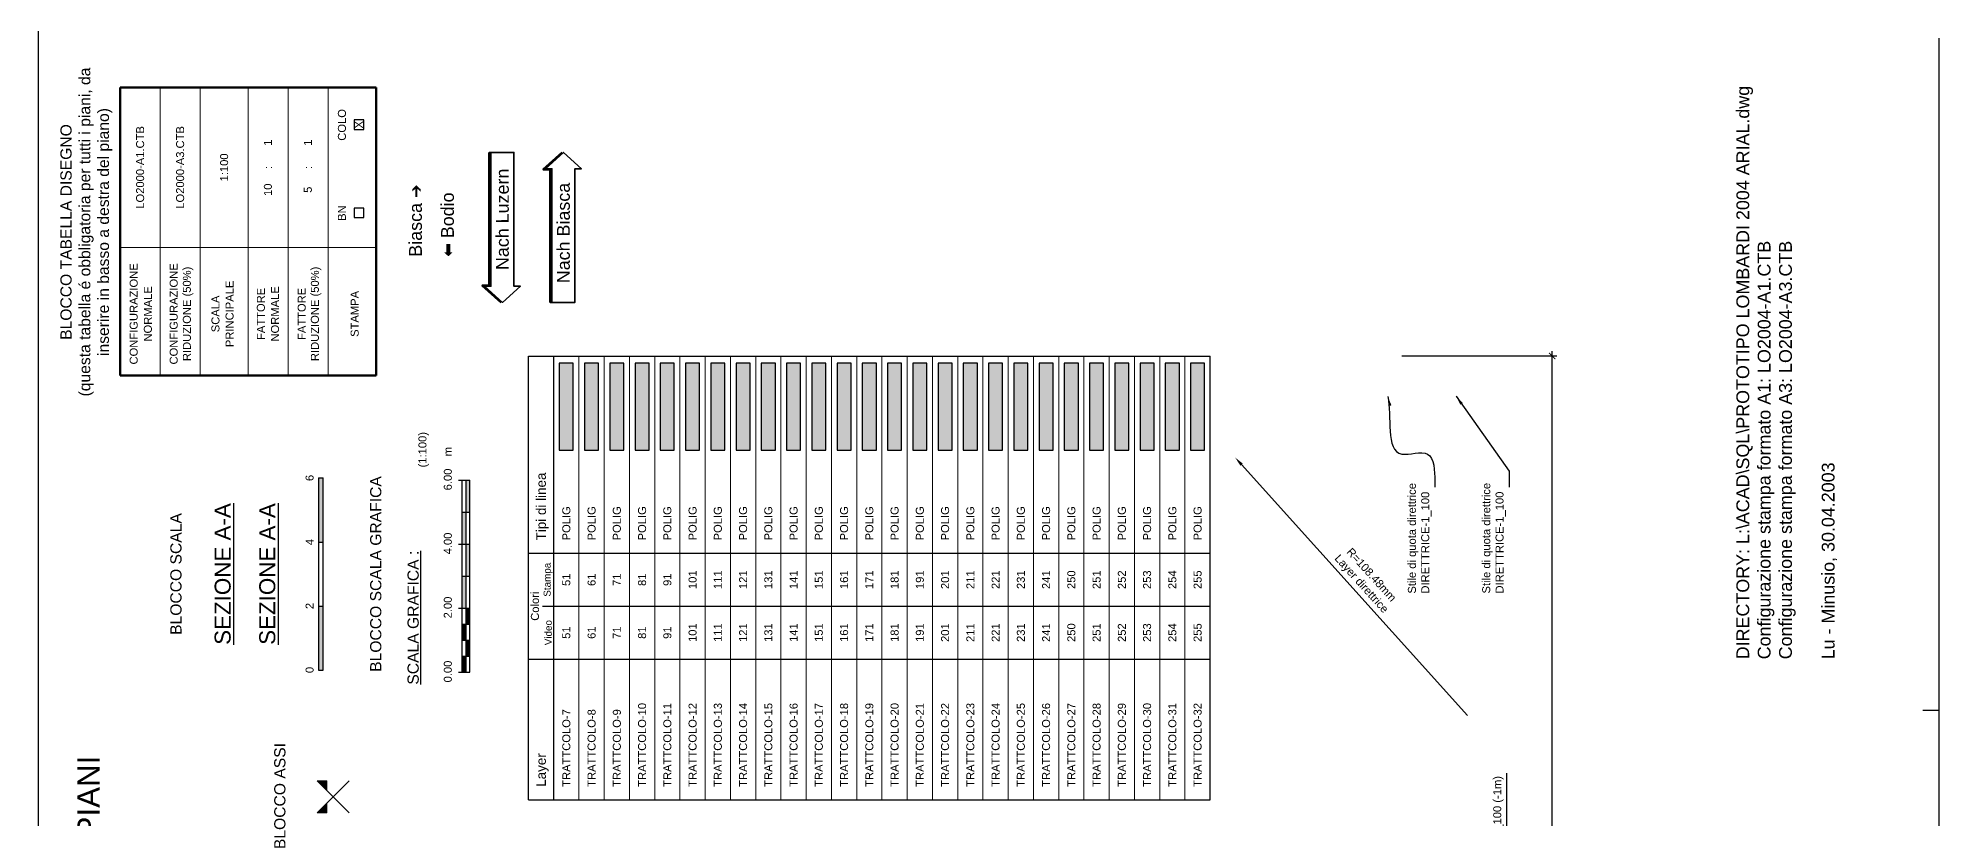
# Model space of a CAD drawing. Extents: x 61466 to 63015, y 108404 to 110397.
# Drawn here: x 61466 to 62060, y 108866 to 109110 of the extents above; entities that cross this region are included whole.
import ezdxf
from ezdxf.enums import TextEntityAlignment as Align

# ---------------------------------------------------------------- set-up
doc = ezdxf.new("R2010")
doc.units = 0
doc.header["$LTSCALE"] = 1.000015
doc.header["$MEASUREMENT"] = 0
for name, color, linetype in [('DIME', 6, 'Continuous'), ('SIMBOLI', 1, 'Continuous'), ('TEXT035', 1, 'Continuous'), ('TEXT050', 3, 'Continuous'), ('TEXT070', 4, 'Continuous'), ('TRATTCOLO-10', 81, 'Continuous'), ('TRATTCOLO-11', 91, 'Continuous'), ('TRATTCOLO-12', 101, 'Continuous'), ('TRATTCOLO-13', 111, 'Continuous'), ('TRATTCOLO-14', 121, 'Continuous'), ('TRATTCOLO-15', 131, 'Continuous'), ('TRATTCOLO-16', 141, 'Continuous'), ('TRATTCOLO-17', 151, 'Continuous'), ('TRATTCOLO-18', 161, 'Continuous'), ('TRATTCOLO-19', 171, 'Continuous'), ('TRATTCOLO-20', 181, 'Continuous'), ('TRATTCOLO-21', 191, 'Continuous'), ('TRATTCOLO-22', 201, 'Continuous'), ('TRATTCOLO-23', 211, 'Continuous'), ('TRATTCOLO-24', 221, 'Continuous'), ('TRATTCOLO-25', 231, 'Continuous'), ('TRATTCOLO-26', 241, 'Continuous'), ('TRATTCOLO-27', 250, 'Continuous'), ('TRATTCOLO-28', 251, 'Continuous'), ('TRATTCOLO-29', 252, 'Continuous'), ('TRATTCOLO-30', 253, 'Continuous'), ('TRATTCOLO-31', 254, 'Continuous'), ('TRATTCOLO-32', 255, 'Continuous'), ('TRATTCOLO-7', 51, 'Continuous'), ('TRATTCOLO-8', 61, 'Continuous'), ('TRATTCOLO-9', 71, 'Continuous')]:
    doc.layers.add(name, color=color, linetype=linetype)
for name, color, linetype, lineweight in [('DIRETTRICE', 6, 'Continuous', 18), ('LINE018', 6, 'Continuous', 18), ('LINE025', 7, 'Continuous', 25), ('LINE035', 1, 'Continuous', 35), ('LINE050', 3, 'Continuous', 53), ('TEXT025', 7, 'Continuous', 25)]:
    doc.layers.add(name, color=color, linetype=linetype, lineweight=lineweight)
doc.styles.add('ARIAL', font='arial.ttf')
doc.dimstyles.new('DIME1-1_100', dxfattribs={"dimscale": 10, "dimtxt": 0.25, "dimasz": 0.2, "dimexe": 0.15, "dimexo": 0.5, "dimgap": 0.1, "dimtad": 1, "dimdec": 0, "dimlfac": 100, "dimzin": 4, "dimdsep": 46, "dimtxsty": 'ARIAL', "dimblk1": 'ARCHTICK', "dimblk2": 'ARCHTICK', "dimsah": 1, "dimcen": 0.09, "dimdle": 0.15, "dimclrd": 6, "dimclre": 6, "dimclrt": 1, "dimaunit": 2, "dimadec": 0, "dimazin": 0, "dimtfac": 1, "dimtdec": 0, "dimtmove": 0, "dimatfit": 1, "dimldrblk": 'ARCHTICK', "dimfxl": 1, "dimtolj": 1, "dimtzin": 0, "dimarcsym": 0})
doc.dimstyles.new('DIME2-1_100', dxfattribs={"dimscale": 10, "dimtxt": 0.25, "dimasz": 0.2, "dimexe": 0.15, "dimexo": 0.5, "dimgap": 0.1, "dimtad": 1, "dimzin": 0, "dimdsep": 46, "dimtxsty": 'ARIAL', "dimblk1": 'ARCHTICK', "dimblk2": 'ARCHTICK', "dimsah": 1, "dimcen": 0.09, "dimdle": 0.15, "dimclrd": 6, "dimclre": 6, "dimclrt": 1, "dimaunit": 2, "dimadec": 0, "dimazin": 0, "dimtfac": 1, "dimtmove": 0, "dimatfit": 1, "dimldrblk": 'ARCHTICK', "dimfxl": 1, "dimtolj": 1, "dimtzin": 0, "dimarcsym": 0})
doc.dimstyles.new('DIRETTRICE-1_100', dxfattribs={"dimscale": 10, "dimtxt": 0.25, "dimasz": 0.3, "dimexe": 0, "dimexo": 0.5, "dimgap": 0.1, "dimtad": 1, "dimzin": 0, "dimdsep": 46, "dimtxsty": 'ARIAL', "dimcen": 0.09, "dimclrd": 6, "dimclre": 6, "dimclrt": 1, "dimaunit": 2, "dimadec": 0, "dimazin": 0, "dimtfac": 1, "dimtmove": 0, "dimatfit": 1, "dimfxl": 1, "dimtolj": 1, "dimtzin": 0, "dimarcsym": 0})

# ---------------------------------------------------------------- blocks, each defined once
blk = doc.blocks.new('_ARCHTICK')
at = {"color": 0, "linetype": 'ByBlock', "const_width": 0.15}
blk.add_lwpolyline([(-0.5, -0.5), (0.5, 0.5)], dxfattribs=at)
blk = doc.blocks.new('*D34')
at = {"layer": 'DIME', "color": 6, "lineweight": -2, "transparency": 16777216}
for p, q in [((61924.84, 108815.33), (61924.84, 108879.88)), ((61892, 108815.33), (61926.34, 108815.33)), ((61924.84, 108805.7), (61924.84, 108815.33)), ((61892, 108805.7), (61926.34, 108805.7)), ((61924.84, 108805.7), (61924.84, 108803.7))]:
    blk.add_line(p, q, dxfattribs=at)
at = {"layer": 'DIME', "color": 6, "lineweight": -2, "transparency": 16777216, "xscale": 2, "yscale": 2, "zscale": 2}
for p, rotation in [((61924.84, 108815.33), 270), ((61924.84, 108805.7), 90)]:
    blk.add_blockref('_ARCHTICK', p, dxfattribs=dict(at, rotation=rotation))
at = {"layer": 'DIME', "color": 1, "transparency": 16777216, "insert": (61922.2, 108849.61), "char_height": 2.5, "attachment_point": 5, "rotation": 90, "style": 'ARIAL'}
blk.add_mtext('\\A1;963 {\\fArial|b0|i0|c0|p32;Stile di quota DIME1-1_100 (-1m)}', dxfattribs=at)
blk = doc.blocks.new('*D36')
at = {"layer": 'DIRETTRICE', "color": 6, "lineweight": -2, "transparency": 16777216}
blk.add_line((61912.56, 108897.95), (61841.94, 108976.29), dxfattribs=at)
at = {"layer": 'DIRETTRICE', "color": 6, "lineweight": 0, "transparency": 16777216}
blk.add_solid([(61842.31, 108976.63), (61841.57, 108975.96), (61839.93, 108978.52)], dxfattribs=at)
at = {"layer": 'DIRETTRICE', "color": 1, "transparency": 16777216, "insert": (61880.74, 108940.27), "char_height": 2.5, "attachment_point": 5, "rotation": 312.0343, "style": 'ARIAL'}
blk.add_mtext('\\A1;R=108.48mm \\PLayer direttrice', dxfattribs=at)
blk = doc.blocks.new('*D37')
at = {"layer": 'DIME', "color": 6, "lineweight": -2, "transparency": 16777216}
for p, q in [((61938.99, 108592.32), (61938.99, 109011.74)), ((61892, 109010.24), (61940.49, 109010.24)), ((61892, 108593.82), (61940.49, 108593.82))]:
    blk.add_line(p, q, dxfattribs=at)
at = {"layer": 'DIME', "color": 6, "lineweight": -2, "transparency": 16777216, "xscale": 2, "yscale": 2, "zscale": 2}
for p, rotation in [((61938.99, 109010.24), 90), ((61938.99, 108593.82), 270)]:
    blk.add_blockref('_ARCHTICK', p, dxfattribs=dict(at, rotation=rotation))
at = {"layer": 'DIME', "color": 1, "transparency": 16777216, "insert": (61936.37, 108802.03), "char_height": 2.5, "attachment_point": 5, "rotation": 90, "style": 'ARIAL'}
blk.add_mtext('\\A1;{\\fArial|b0|i0|c0|p32;Layer per prototipo a colori}', dxfattribs=at)
blk = doc.blocks.new('ASSI')
at = {"layer": 'LINE018'}
for p, q in [((0.5, -0.5), (-0.5, 0.5)), ((-0.5, -0.5), (0.5, 0.5)), ((-0.5, 0.5), (-0.5, 0.2)), ((-0.5, 0.5), (-0.5, 0.2)), ((-0.5, 0.2), (-0.2, 0.2)), ((0.2, 0.2), (0.5, 0.2)), ((0.5, 0.5), (0.5, 0.2))]:
    blk.add_line(p, q, dxfattribs=at)
for points in [[(-0.5, 0.5), (-0.2, 0.2), (-0.5, 0.2)], [(0.2, 0.2), (0.5, 0.2), (0.5, 0.5)]]:
    blk.add_solid(points, dxfattribs=at)
blk = doc.blocks.new('SCALA GRAFICA')
at = {"layer": 'LINE018'}
for points in [[(0, 0.12), (0.5, 0.12), (0, 0.24), (0.5, 0.24)], [(0.5, 0), (1, 0), (0.5, 0.12), (1, 0.12)], [(1, 0.12), (1.5, 0.12), (1, 0.24), (1.5, 0.24)], [(1.5, 0), (2, 0), (1.5, 0.12), (2, 0.12)], [(2, 0.24), (3, 0.24), (2, 0.12), (3, 0.12)], [(3, 0.12), (4, 0.12), (3, 0), (4, 0)], [(4, 0.24), (5, 0.24), (4, 0.12), (5, 0.12)], [(5, 0.12), (6, 0.12), (5, 0), (6, 0)]]:
    blk.add_solid(points, dxfattribs=at)
at = {"layer": 'LINE025'}
for p, q in [((0, 0.36), (0, 0)), ((0, 0.24), (6, 0.24)), ((0, 0.12), (6, 0.12)), ((0, 0), (6, 0)), ((0.5, 0.24), (0.5, 0)), ((1, 0.24), (1, 0)), ((1.5, 0.24), (1.5, 0)), ((2, 0.36), (2, 0)), ((3, 0.24), (3, 0)), ((4, 0.36), (4, 0)), ((5, 0.24), (5, 0)), ((6, 0.36), (6, 0))]:
    blk.add_line(p, q, dxfattribs=at)
at = {"layer": 'TEXT025', "style": 'ARIAL'}
blk.add_text('m', height=0.25, dxfattribs=at).set_placement((6.886, 0.57), align=Align.CENTER)
for tag, p in [('NO.1', (0.017, 0.694)), ('NO.2', (2.017, 0.694)), ('NO.3', (4.017, 0.694)), ('NO.4', (6.017, 0.694))]:
    blk.add_attdef(tag, text='', height=0.25, dxfattribs=at).set_placement(p, align=Align.MIDDLE)
at = {"layer": 'TEXT035', "style": 'ARIAL'}
blk.add_attdef('(SCALA)', text='', height=0.25, dxfattribs=at).set_placement((7.5, 1.361), align=Align.RIGHT)
at = {"layer": 'TEXT050', "style": 'ARIAL'}
blk.add_attdef('SCALA', (-0.393, 1.602), '', height=0.35, dxfattribs=at)
blk = doc.blocks.new('SCALA')
at = {"layer": 'TEXT035', "color": 1}
for points in [[(6, 0.15), (0, 0.15)], [(0, 0.15), (0, 0)], [(0, 0), (6, 0)], [(2, 0.15), (2, 0)], [(4, 0.15), (4, 0)], [(6, 0.15), (6, 0)]]:
    blk.add_lwpolyline(points, dxfattribs=at)
for points in [[(0, 0.15), (2, 0.15), (0, 0), (2, 0)], [(4, 0.15), (6, 0.15), (4, 0), (6, 0)]]:
    blk.add_solid(points, dxfattribs=at)
at = {"layer": 'TEXT025', "style": 'ARIAL'}
for tag, p in [('NUM1', (0.002, 0.3)), ('NUM2', (2, 0.3)), ('NUM3', (4, 0.3)), ('NUM4', (6, 0.3))]:
    blk.add_attdef(tag, text='', height=0.25, dxfattribs=at).set_placement(p, align=Align.CENTER)
at = {"layer": 'TEXT050', "style": 'ARIAL'}
for p in [(3, 2.892), (3, 1.498)]:
    blk.add_attdef('SEZIONE', text='', height=0.5, dxfattribs=at).set_placement(p, align=Align.CENTER)
blk = doc.blocks.new('TABELLA DISEGNO')
at = {"layer": 'LINE018'}
for p, q in [((4, 8), (4, 0)), ((0, 6.75), (9, 6.75)), ((0, 5.5), (9, 5.5)), ((0, 4), (9, 4)), ((0, 2.75), (9, 2.75)), ((0, 1.5), (9, 1.5))]:
    blk.add_line(p, q, dxfattribs=at)
at = {"layer": 'LINE025'}
for points in [[(4.932, 0.384), (5.232, 0.384), (5.232, 0.684), (4.932, 0.684)], [(7.687, 0.384), (7.987, 0.384), (7.987, 0.684), (7.687, 0.684)]]:
    blk.add_lwpolyline(points, close=True, dxfattribs=at)
at = {"layer": 'LINE050'}
for p, q in [((0, 8), (0, 0)), ((9, 8), (0, 8)), ((9, 0), (9, 8)), ((0, 0), (9, 0))]:
    blk.add_line(p, q, dxfattribs=at)
at = {"layer": 'LINE050', "style": 'ARIAL'}
for p in [(5.079, 0.536), (7.834, 0.536)]:
    blk.add_attdef('X', text='', height=0.25, dxfattribs=at).set_placement(p, align=Align.MIDDLE)
at = {"layer": 'TEXT035', "style": 'ARIAL'}
for s, p in [('CONFIGURAZIONE', (1.924, 7.576)), ('NORMALE', (1.924, 7.133)), ('CONFIGURAZIONE', (1.924, 6.326)), ('RIDUZIONE (50%)', (1.924, 5.883)), ('SCALA', (1.924, 5.021)), ('PRINCIPALE', (1.924, 4.579)), ('FATTORE', (1.924, 3.602)), ('NORMALE', (1.924, 3.16)), (':', (6.5, 3.375)), ('FATTORE', (1.924, 2.326)), ('RIDUZIONE (50%)', (1.924, 1.883)), (':', (6.5, 2.125)), ('BN', (5.073, 1.069)), ('COLO', (7.828, 1.069)), ('STAMPA', (1.924, 0.671))]:
    blk.add_text(s, height=0.25, dxfattribs=at).set_placement(p, align=Align.MIDDLE)
for tag, p in [('CONFIG.', (6.5, 7.375)), ('CONFIG.', (6.5, 6.125)), ('SCALA', (6.5, 4.75)), ('NO1.', (5.802, 3.383)), ('NO2.', (7.273, 3.383)), ('NO3.', (5.802, 2.133)), ('NO4.', (7.273, 2.133))]:
    blk.add_attdef(tag, text='', height=0.25, dxfattribs=at).set_placement(p, align=Align.MIDDLE)

msp = doc.modelspace()

# ---------------------------------------------------------------- hatches: boundary and pattern name
at = {"layer": 'TRATTCOLO-10'}
msp.add_hatch(color=256, dxfattribs=at).paths.add_polyline_path([(61656.797, 109008.001), (61652.418, 109008.001), (61652.418, 108980.841), (61656.797, 108980.841)])
at = {"layer": 'TRATTCOLO-11'}
msp.add_hatch(color=256, dxfattribs=at).paths.add_polyline_path([(61664.687, 109008.001), (61660.308, 109008.001), (61660.308, 108980.841), (61664.687, 108980.841)])
at = {"layer": 'TRATTCOLO-12'}
msp.add_hatch(color=256, dxfattribs=at).paths.add_polyline_path([(61672.577, 109008.001), (61668.198, 109008.001), (61668.198, 108980.841), (61672.577, 108980.841)])
at = {"layer": 'TRATTCOLO-13'}
msp.add_hatch(color=256, dxfattribs=at).paths.add_polyline_path([(61680.468, 109008.001), (61676.088, 109008.001), (61676.088, 108980.841), (61680.468, 108980.841)])
at = {"layer": 'TRATTCOLO-14'}
msp.add_hatch(color=256, dxfattribs=at).paths.add_polyline_path([(61688.358, 109008.001), (61683.978, 109008.001), (61683.978, 108980.841), (61688.358, 108980.841)])
at = {"layer": 'TRATTCOLO-15'}
msp.add_hatch(color=256, dxfattribs=at).paths.add_polyline_path([(61696.248, 108980.841), (61696.248, 109008.001), (61691.868, 109008.001), (61691.868, 108980.841)])
at = {"layer": 'TRATTCOLO-16'}
msp.add_hatch(color=256, dxfattribs=at).paths.add_polyline_path([(61699.759, 108980.841), (61704.138, 108980.841), (61704.138, 109008.001), (61699.759, 109008.001)])
at = {"layer": 'TRATTCOLO-17'}
msp.add_hatch(color=256, dxfattribs=at).paths.add_polyline_path([(61712.028, 109008.001), (61707.649, 109008.001), (61707.649, 108980.841), (61712.028, 108980.841)])
at = {"layer": 'TRATTCOLO-18'}
msp.add_hatch(color=256, dxfattribs=at).paths.add_polyline_path([(61719.918, 109008.001), (61715.539, 109008.001), (61715.539, 108980.841), (61719.918, 108980.841)])
at = {"layer": 'TRATTCOLO-19'}
msp.add_hatch(color=256, dxfattribs=at).paths.add_polyline_path([(61723.429, 108980.841), (61727.809, 108980.841), (61727.809, 109008.001), (61723.429, 109008.001)])
at = {"layer": 'TRATTCOLO-20'}
msp.add_hatch(color=256, dxfattribs=at).paths.add_polyline_path([(61735.699, 109008.001), (61731.319, 109008.001), (61731.319, 108980.841), (61735.699, 108980.841)])
at = {"layer": 'TRATTCOLO-21'}
msp.add_hatch(color=256, dxfattribs=at).paths.add_polyline_path([(61739.209, 108980.841), (61743.589, 108980.841), (61743.589, 109008.001), (61739.209, 109008.001)])
at = {"layer": 'TRATTCOLO-22'}
msp.add_hatch(color=256, dxfattribs=at).paths.add_polyline_path([(61751.479, 108980.841), (61751.479, 109008.001), (61747.1, 109008.001), (61747.1, 108980.841)])
at = {"layer": 'TRATTCOLO-23'}
msp.add_hatch(color=256, dxfattribs=at).paths.add_polyline_path([(61759.369, 109008.001), (61754.99, 109008.001), (61754.99, 108980.841), (61759.369, 108980.841)])
at = {"layer": 'TRATTCOLO-24'}
msp.add_hatch(color=256, dxfattribs=at).paths.add_polyline_path([(61767.259, 109008.001), (61762.88, 109008.001), (61762.88, 108980.841), (61767.259, 108980.841)])
at = {"layer": 'TRATTCOLO-25'}
msp.add_hatch(color=256, dxfattribs=at).paths.add_polyline_path([(61775.15, 109008.001), (61770.77, 109008.001), (61770.77, 108980.841), (61775.15, 108980.841)])
at = {"layer": 'TRATTCOLO-26'}
msp.add_hatch(color=256, dxfattribs=at).paths.add_polyline_path([(61783.04, 109008.001), (61778.66, 109008.001), (61778.66, 108980.841), (61783.04, 108980.841)])
at = {"layer": 'TRATTCOLO-27'}
msp.add_hatch(color=256, dxfattribs=at).paths.add_polyline_path([(61790.93, 109008.001), (61786.55, 109008.001), (61786.55, 108980.841), (61790.93, 108980.841)])
at = {"layer": 'TRATTCOLO-28'}
msp.add_hatch(color=256, dxfattribs=at).paths.add_polyline_path([(61798.82, 108980.841), (61798.82, 109008.001), (61794.441, 109008.001), (61794.441, 108980.841)])
at = {"layer": 'TRATTCOLO-29'}
msp.add_hatch(color=256, dxfattribs=at).paths.add_polyline_path([(61802.331, 108980.841), (61806.71, 108980.841), (61806.71, 109008.001), (61802.331, 109008.001)])
at = {"layer": 'TRATTCOLO-30'}
msp.add_hatch(color=256, dxfattribs=at).paths.add_polyline_path([(61814.6, 109008.001), (61810.221, 109008.001), (61810.221, 108980.841), (61814.6, 108980.841)])
at = {"layer": 'TRATTCOLO-31'}
msp.add_hatch(color=256, dxfattribs=at).paths.add_polyline_path([(61822.491, 109008.001), (61818.111, 109008.001), (61818.111, 108980.841), (61822.491, 108980.841)])
at = {"layer": 'TRATTCOLO-32'}
msp.add_hatch(color=256, dxfattribs=at).paths.add_polyline_path([(61830.381, 109008.001), (61826.001, 109008.001), (61826.001, 108980.841), (61830.381, 108980.841)])
at = {"layer": 'TRATTCOLO-7'}
msp.add_hatch(color=256, dxfattribs=at).paths.add_polyline_path([(61633.127, 109008.001), (61628.747, 109008.001), (61628.747, 108980.841), (61633.127, 108980.841)])
at = {"layer": 'TRATTCOLO-8'}
msp.add_hatch(color=256, dxfattribs=at).paths.add_polyline_path([(61641.017, 109008.001), (61636.637, 109008.001), (61636.637, 108980.841), (61641.017, 108980.841)])
at = {"layer": 'TRATTCOLO-9'}
msp.add_hatch(color=256, dxfattribs=at).paths.add_polyline_path([(61648.907, 109008.001), (61644.527, 109008.001), (61644.527, 108980.841), (61648.907, 108980.841)])

# ---------------------------------------------------------------- linework, layer by layer
at = {"layer": 'LINE018'}
for p, q in [((61634.88, 108871.628), (61634.88, 109010.237)), ((61642.77, 108871.628), (61642.77, 109010.237)), ((61650.66, 108871.628), (61650.66, 109010.237)), ((61658.55, 108871.628), (61658.55, 109010.237)), ((61666.44, 108871.628), (61666.44, 109010.237)), ((61674.33, 108871.628), (61674.33, 109010.237)), ((61682.221, 108871.628), (61682.221, 109010.237)), ((61690.111, 108871.628), (61690.111, 109010.237)), ((61698.001, 108871.628), (61698.001, 109010.237)), ((61705.891, 108871.628), (61705.891, 109010.237)), ((61713.781, 108871.628), (61713.781, 109010.237)), ((61721.671, 108871.628), (61721.671, 109010.237)), ((61729.562, 108871.628), (61729.562, 109010.237)), ((61737.452, 108871.628), (61737.452, 109010.237)), ((61745.342, 108871.628), (61745.342, 109010.237)), ((61753.232, 108871.628), (61753.232, 109010.237)), ((61761.122, 108871.628), (61761.122, 109010.237)), ((61769.012, 108871.628), (61769.012, 109010.237)), ((61776.903, 108871.628), (61776.903, 109010.237)), ((61784.793, 108871.628), (61784.793, 109010.237)), ((61792.683, 108871.628), (61792.683, 109010.237)), ((61800.573, 108871.628), (61800.573, 109010.237)), ((61808.463, 108871.628), (61808.463, 109010.237)), ((61816.353, 108871.628), (61816.353, 109010.237)), ((61824.244, 108871.628), (61824.244, 109010.237))]:
    msp.add_line(p, q, dxfattribs=at)
at = {"layer": 'LINE025'}
for p, q in [((61465.855, 109319.578), (61465.855, 108479.578)), ((62059.855, 109109.578), (62059.855, 108479.578)), ((61619.099, 109010.237), (61832.134, 109010.237)), ((61619.099, 108871.628), (61619.099, 109010.237)), ((61626.989, 108871.628), (61626.989, 109010.237)), ((61832.134, 108871.628), (61832.134, 109010.237)), ((61619.099, 108948.607), (61832.134, 108948.607)), ((61623.508, 108932.077), (61832.134, 108932.077)), ((61619.099, 108915.547), (61832.134, 108915.547)), ((62054.855, 108899.578), (62059.855, 108899.578)), ((61619.099, 108871.628), (61832.134, 108871.628))]:
    msp.add_line(p, q, dxfattribs=at)
at = {"layer": 'LINE025', "flags": 128}
for points in [[(61633.124, 108980.837), (61633.124, 109007.997), (61628.745, 109007.997), (61628.745, 108980.837)], [(61641.014, 108980.837), (61641.014, 109007.997), (61636.635, 109007.997), (61636.635, 108980.837)], [(61648.905, 108980.837), (61648.905, 109007.997), (61644.525, 109007.997), (61644.525, 108980.837)], [(61656.795, 108980.837), (61656.795, 109007.997), (61652.415, 109007.997), (61652.415, 108980.837)], [(61664.685, 108980.837), (61664.685, 109007.997), (61660.305, 109007.997), (61660.305, 108980.837)], [(61672.575, 108980.837), (61672.575, 109007.997), (61668.196, 109007.997), (61668.196, 108980.837)], [(61680.465, 108980.837), (61680.465, 109007.997), (61676.086, 109007.997), (61676.086, 108980.837)], [(61688.355, 108980.837), (61688.355, 109007.997), (61683.976, 109007.997), (61683.976, 108980.837)], [(61696.246, 108980.837), (61696.246, 109007.997), (61691.866, 109007.997), (61691.866, 108980.837)], [(61704.136, 108980.837), (61704.136, 109007.997), (61699.756, 109007.997), (61699.756, 108980.837)], [(61712.026, 108980.837), (61712.026, 109007.997), (61707.646, 109007.997), (61707.646, 108980.837)], [(61719.916, 108980.837), (61719.916, 109007.997), (61715.537, 109007.997), (61715.537, 108980.837)], [(61727.806, 108980.837), (61727.806, 109007.997), (61723.427, 109007.997), (61723.427, 108980.837)], [(61735.696, 108980.837), (61735.696, 109007.997), (61731.317, 109007.997), (61731.317, 108980.837)], [(61743.587, 108980.837), (61743.587, 109007.997), (61739.207, 109007.997), (61739.207, 108980.837)], [(61751.477, 108980.837), (61751.477, 109007.997), (61747.097, 109007.997), (61747.097, 108980.837)], [(61759.367, 108980.837), (61759.367, 109007.997), (61754.987, 109007.997), (61754.987, 108980.837)], [(61767.257, 108980.837), (61767.257, 109007.997), (61762.878, 109007.997), (61762.878, 108980.837)], [(61775.147, 108980.837), (61775.147, 109007.997), (61770.768, 109007.997), (61770.768, 108980.837)], [(61783.037, 108980.837), (61783.037, 109007.997), (61778.658, 109007.997), (61778.658, 108980.837)], [(61790.928, 108980.837), (61790.928, 109007.997), (61786.548, 109007.997), (61786.548, 108980.837)], [(61798.818, 108980.837), (61798.818, 109007.997), (61794.438, 109007.997), (61794.438, 108980.837)], [(61806.708, 108980.837), (61806.708, 109007.997), (61802.328, 109007.997), (61802.328, 108980.837)], [(61814.598, 108980.837), (61814.598, 109007.997), (61810.219, 109007.997), (61810.219, 108980.837)], [(61822.488, 108980.837), (61822.488, 109007.997), (61818.109, 109007.997), (61818.109, 108980.837)], [(61830.378, 108980.837), (61830.378, 109007.997), (61825.999, 109007.997), (61825.999, 108980.837)]]:
    msp.add_lwpolyline(points, close=True, dxfattribs=at)
at = {"layer": 'LINE035'}
for points in [[(61607.353, 109073.829), (61607.353, 109032.05), (61605.337, 109032.05), (61610.953, 109026.968), (61616.573, 109032.05), (61614.553, 109032.05), (61614.553, 109073.829), (61606.862, 109073.829)], [(61626.426, 109026.968), (61626.426, 109068.747), (61624.41, 109068.747), (61630.026, 109073.829), (61635.646, 109068.747), (61633.626, 109068.747), (61633.626, 109026.968), (61625.935, 109026.968)]]:
    msp.add_lwpolyline(points, dxfattribs=at)
at = {"layer": 'LINE050'}
for points in [[(61610.614, 109026.933), (61604.678, 109032.304), (61606.862, 109032.304), (61606.862, 109073.829)], [(61610.614, 109026.933), (61604.678, 109032.304), (61606.862, 109032.304), (61606.862, 109073.829)], [(61629.687, 109073.864), (61623.751, 109068.493), (61625.935, 109068.493), (61625.935, 109026.968)], [(61629.687, 109073.864), (61623.751, 109068.493), (61625.935, 109068.493), (61625.935, 109026.968)]]:
    msp.add_lwpolyline(points, dxfattribs=at)
at = {"layer": 'TEXT035'}
for p, q in [((61607.116, 109032.05), (61607.116, 109073.829)), ((61607.116, 109032.05), (61607.116, 109073.829)), ((61626.189, 109068.747), (61626.189, 109026.968)), ((61626.189, 109068.747), (61626.189, 109026.968))]:
    msp.add_line(p, q, dxfattribs=at)
for points in [[(61607.353, 109073.829), (61607.353, 109032.05), (61605.337, 109032.05), (61610.953, 109026.968), (61616.573, 109032.05), (61614.553, 109032.05), (61614.553, 109073.829), (61606.862, 109073.829)], [(61626.426, 109026.968), (61626.426, 109068.747), (61624.41, 109068.747), (61630.026, 109073.829), (61635.646, 109068.747), (61633.626, 109068.747), (61633.626, 109026.968), (61625.935, 109026.968)]]:
    msp.add_lwpolyline(points, dxfattribs=at)

# ---------------------------------------------------------------- block references
at = {"layer": 'SIMBOLI'}
ref = msp.add_blockref('TABELLA DISEGNO', (61571.503, 109004.155), dxfattribs=dict(at, xscale=10, yscale=10, zscale=10, rotation=90))
ref.add_attrib('CONFIG.', 'LO2000-A1.CTB', dxfattribs={"layer": 'TEXT035', "height": 2.5, "rotation": 90, "style": 'ARIAL'}).set_placement((61497.753, 109069.155), align=Align.MIDDLE)
ref.add_attrib('CONFIG.', 'LO2000-A3.CTB', dxfattribs={"layer": 'TEXT035', "height": 2.5, "rotation": 90, "style": 'ARIAL'}).set_placement((61510.253, 109069.155), align=Align.MIDDLE)
ref.add_attrib('SCALA', '1:100', dxfattribs={"layer": 'TEXT035', "height": 2.5, "rotation": 90, "style": 'ARIAL'}).set_placement((61524.003, 109069.155), align=Align.MIDDLE)
ref.add_attrib('NO1.', '10', dxfattribs={"layer": 'TEXT035', "height": 2.5, "rotation": 90, "style": 'ARIAL'}).set_placement((61537.675, 109062.177), align=Align.MIDDLE)
ref.add_attrib('NO2.', '1', dxfattribs={"layer": 'TEXT035', "height": 2.5, "rotation": 90, "style": 'ARIAL'}).set_placement((61537.675, 109076.889), align=Align.MIDDLE)
ref.add_attrib('NO3.', '5', dxfattribs={"layer": 'TEXT035', "height": 2.5, "rotation": 90, "style": 'ARIAL'}).set_placement((61550.175, 109062.177), align=Align.MIDDLE)
ref.add_attrib('NO4.', '1', dxfattribs={"layer": 'TEXT035', "height": 2.5, "rotation": 90, "style": 'ARIAL'}).set_placement((61550.175, 109076.889), align=Align.MIDDLE)
ref.add_attrib('X', 'X', dxfattribs={"layer": 'LINE050', "height": 2.5, "rotation": 90, "style": 'ARIAL'}).set_placement((61566.139, 109082.49), align=Align.MIDDLE)
at = {"layer": 'SIMBOLI', "xscale": 10, "yscale": 10, "zscale": 10, "rotation": 90}
msp.add_blockref('SCALA GRAFICA', (61600.834, 108911.495), dxfattribs=at).add_auto_attribs({'SCALA': '%%USCALA GRAFICA :', '(SCALA)': '(1:100)', 'NO.1': '0.00', 'NO.2': '2.00', 'NO.3': '4.00', 'NO.4': '6.00'})
at = {"layer": 'SIMBOLI'}
ref = msp.add_blockref('SCALA', (61554.964, 108912.126), dxfattribs=dict(at, xscale=10, yscale=10, zscale=10, rotation=90))
ref.add_attrib('SEZIONE', '%%USEZIONE A-A', dxfattribs={"layer": 'TEXT050', "height": 5, "rotation": 90, "style": 'ARIAL'}).set_placement((61526.041, 108942.126), align=Align.CENTER)
ref.add_attrib('SEZIONE', '%%USEZIONE A-A', dxfattribs={"layer": 'TEXT050', "height": 5, "rotation": 90, "style": 'ARIAL'}).set_placement((61539.986, 108942.126), align=Align.CENTER)
ref.add_attrib('NUM1', '0', dxfattribs={"layer": 'TEXT025', "height": 2.5, "rotation": 90, "style": 'ARIAL'}).set_placement((61551.963, 108912.15), align=Align.CENTER)
ref.add_attrib('NUM2', '2', dxfattribs={"layer": 'TEXT025', "height": 2.5, "rotation": 90, "style": 'ARIAL'}).set_placement((61551.963, 108932.13), align=Align.CENTER)
ref.add_attrib('NUM3', '4', dxfattribs={"layer": 'TEXT025', "height": 2.5, "rotation": 90, "style": 'ARIAL'}).set_placement((61551.963, 108952.13), align=Align.CENTER)
ref.add_attrib('NUM4', '6', dxfattribs={"layer": 'TEXT025', "height": 2.5, "rotation": 90, "style": 'ARIAL'}).set_placement((61551.963, 108972.13), align=Align.CENTER)
at = {"layer": 'SIMBOLI', "xscale": 10, "yscale": 10, "zscale": 10, "rotation": 90}
msp.add_blockref('ASSI', (61558.093, 108872.52), dxfattribs=at)

# ---------------------------------------------------------------- texts
at = {"layer": 'DIRETTRICE', "color": 1, "char_height": 2.5, "attachment_point": 7, "rotation": 90, "style": 'ARIAL'}
for insert in [(61901.289, 108936.008), (61924.519, 108936.049)]:
    msp.add_mtext('Stile di quota direttrice\\PDIRETTRICE-1_100', dxfattribs=dict(at, insert=insert))
at = {"layer": 'TEXT025', "style": 'ARIAL'}
for s, p in [('POLIG', (61630.935, 108952.627)), ('POLIG', (61638.825, 108952.627)), ('POLIG', (61646.715, 108952.627)), ('POLIG', (61654.605, 108952.627)), ('POLIG', (61662.495, 108952.627)), ('POLIG', (61670.385, 108952.627)), ('POLIG', (61678.276, 108952.627)), ('POLIG', (61686.166, 108952.627)), ('POLIG', (61694.056, 108952.627)), ('POLIG', (61701.946, 108952.627)), ('POLIG', (61709.836, 108952.627)), ('POLIG', (61717.726, 108952.627)), ('POLIG', (61725.617, 108952.627)), ('POLIG', (61733.507, 108952.627)), ('POLIG', (61741.397, 108952.627)), ('POLIG', (61749.287, 108952.627)), ('POLIG', (61757.177, 108952.627)), ('POLIG', (61765.067, 108952.627)), ('POLIG', (61772.958, 108952.627)), ('POLIG', (61780.848, 108952.627)), ('POLIG', (61788.738, 108952.627)), ('POLIG', (61796.628, 108952.627)), ('POLIG', (61804.518, 108952.627)), ('POLIG', (61812.408, 108952.627)), ('POLIG', (61820.299, 108952.627)), ('POLIG', (61828.189, 108952.627)), ('TRATTCOLO-7', (61630.935, 108875.648)), ('TRATTCOLO-8', (61638.825, 108875.648)), ('TRATTCOLO-9', (61646.715, 108875.648)), ('TRATTCOLO-10', (61654.605, 108875.648)), ('TRATTCOLO-11', (61662.495, 108875.648)), ('TRATTCOLO-12', (61670.385, 108875.648)), ('TRATTCOLO-13', (61678.276, 108875.648)), ('TRATTCOLO-14', (61686.166, 108875.648)), ('TRATTCOLO-15', (61694.056, 108875.648)), ('TRATTCOLO-16', (61701.946, 108875.648)), ('TRATTCOLO-17', (61709.836, 108875.648)), ('TRATTCOLO-18', (61717.726, 108875.648)), ('TRATTCOLO-19', (61725.617, 108875.648)), ('TRATTCOLO-20', (61733.507, 108875.648)), ('TRATTCOLO-21', (61741.397, 108875.648)), ('TRATTCOLO-22', (61749.287, 108875.648)), ('TRATTCOLO-23', (61757.177, 108875.648)), ('TRATTCOLO-24', (61765.067, 108875.648)), ('TRATTCOLO-25', (61772.958, 108875.648)), ('TRATTCOLO-26', (61780.848, 108875.648)), ('TRATTCOLO-27', (61788.738, 108875.648)), ('TRATTCOLO-28', (61796.628, 108875.648)), ('TRATTCOLO-29', (61804.518, 108875.648)), ('TRATTCOLO-30', (61812.408, 108875.648)), ('TRATTCOLO-31', (61820.299, 108875.648)), ('TRATTCOLO-32', (61828.189, 108875.648))]:
    msp.add_text(s, height=2.5, rotation=90, dxfattribs=at).set_placement(p, align=Align.MIDDLE_LEFT)
for s, height, p in [('Stampa', 2.2, (61625.249, 108940.342)), ('51', 2.5, (61630.935, 108940.342)), ('61', 2.5, (61638.825, 108940.342)), ('71', 2.5, (61646.715, 108940.342)), ('81', 2.5, (61654.605, 108940.342)), ('91', 2.5, (61662.495, 108940.342)), ('101', 2.5, (61670.385, 108940.342)), ('111', 2.5, (61678.276, 108940.342)), ('121', 2.5, (61686.166, 108940.342)), ('131', 2.5, (61694.056, 108940.342)), ('141', 2.5, (61701.946, 108940.342)), ('151', 2.5, (61709.836, 108940.342)), ('161', 2.5, (61717.726, 108940.342)), ('171', 2.5, (61725.617, 108940.342)), ('181', 2.5, (61733.507, 108940.342)), ('191', 2.5, (61741.397, 108940.342)), ('201', 2.5, (61749.287, 108940.342)), ('211', 2.5, (61757.177, 108940.342)), ('221', 2.5, (61765.067, 108940.342)), ('231', 2.5, (61772.958, 108940.342)), ('241', 2.5, (61780.848, 108940.342)), ('250', 2.5, (61788.738, 108940.342)), ('251', 2.5, (61796.628, 108940.342)), ('252', 2.5, (61804.518, 108940.342)), ('253', 2.5, (61812.408, 108940.342)), ('254', 2.5, (61820.299, 108940.342)), ('255', 2.5, (61828.189, 108940.342)), ('Video', 2.2, (61625.249, 108923.812)), ('51', 2.5, (61630.935, 108923.812)), ('61', 2.5, (61638.825, 108923.812)), ('71', 2.5, (61646.715, 108923.812)), ('81', 2.5, (61654.605, 108923.812)), ('91', 2.5, (61662.495, 108923.812)), ('101', 2.5, (61670.385, 108923.812)), ('111', 2.5, (61678.276, 108923.812)), ('121', 2.5, (61686.166, 108923.812)), ('131', 2.5, (61694.056, 108923.812)), ('141', 2.5, (61701.946, 108923.812)), ('151', 2.5, (61709.836, 108923.812)), ('161', 2.5, (61717.726, 108923.812)), ('171', 2.5, (61725.617, 108923.812)), ('181', 2.5, (61733.507, 108923.812)), ('191', 2.5, (61741.397, 108923.812)), ('201', 2.5, (61749.287, 108923.812)), ('211', 2.5, (61757.177, 108923.812)), ('221', 2.5, (61765.067, 108923.812)), ('231', 2.5, (61772.958, 108923.812)), ('241', 2.5, (61780.848, 108923.812)), ('250', 2.5, (61788.738, 108923.812)), ('251', 2.5, (61796.628, 108923.812)), ('252', 2.5, (61804.518, 108923.812)), ('253', 2.5, (61812.408, 108923.812)), ('254', 2.5, (61820.299, 108923.812)), ('255', 2.5, (61828.189, 108923.812))]:
    msp.add_text(s, height=height, rotation=90, dxfattribs=at).set_placement(p, align=Align.MIDDLE)
at = {"layer": 'TEXT035', "style": 'ARIAL'}
for s, p in [('BLOCCO SCALA GRAFICA', (61571.384, 108942.126)), ('BLOCCO SCALA', (61508.946, 108942.126))]:
    msp.add_text(s, height=3.5, rotation=90, dxfattribs=at).set_placement(p, align=Align.MIDDLE_CENTER)
for s, p in [('Tipi di linea', (61623.044, 108952.627)), ('Layer', (61623.044, 108875.648))]:
    msp.add_text(s, height=3, rotation=90, dxfattribs=at).set_placement(p, align=Align.MIDDLE_LEFT)
msp.add_text('Colori', height=2.5, rotation=90, dxfattribs=at).set_placement((61621.074, 108932.077), align=Align.MIDDLE)
msp.add_text('BLOCCO ASSI', height=3.5, rotation=90, dxfattribs=at).set_placement((61543.161, 108856.186))
at = {"layer": 'TEXT035', "insert": (61480.963, 109048.97), "char_height": 3.5, "width": 131.027, "attachment_point": 5, "rotation": 90, "style": 'ARIAL'}
msp.add_mtext('{\\C1;BLOCCO TABELLA DISEGNO\\P(questa tabella é obbligatoria per tutti i piani, da\\Pinserire in basso a destra del piano)}', dxfattribs=at)
at = {"layer": 'TEXT035', "char_height": 4, "rotation": 90, "style": 'ARIAL'}
for s, insert, attachment_point in [('DIRECTORY: L:\\\\ACAD\\\\SQL\\\\PROTOTIPO LOMBARDI 2004 ARIAL.dwg\\PConfigurazione stampa formato A1: LO2004-A1.CTB\\PConfigurazione stampa formato A3: LO2004-A3.CTB \\P\\PLu - Minusio, 30.04.2003', (61996.547, 108915.488), 1), ('Biasca \\fWingdings|b0|i0|c2|p2;è', (61585.852, 109041.259), 7), ('{\\fWingdings|b0|i0|c2|p2;ç} Bodio', (61591.797, 109041.259), 1)]:
    msp.add_mtext(s, dxfattribs=dict(at, insert=insert, attachment_point=attachment_point))
at = {"layer": 'TEXT050', "style": 'ARIAL'}
for s, rotation, p in [('Nach Luzern', 90.000387, (61610.953, 109052.939)), ('Nach Biasca', 89.999613, (61630.026, 109048.668))]:
    msp.add_text(s, height=4, rotation=rotation, dxfattribs=at).set_placement(p, align=Align.MIDDLE_CENTER)
at = {"layer": 'TEXT070', "insert": (61504.64, 108798.169), "char_height": 7, "attachment_point": 8, "rotation": 90, "style": 'ARIAL'}
msp.add_mtext('CONFIGURAZIONE LAYER PER PIANI\\P{\\H0.7143x;\\C3;Progetto esecutivo\\PPlanimetrie e piani}', dxfattribs=at)

# ---------------------------------------------------------------- dimensions: what is measured, and where the dimension line sits
at = {"layer": 'DIME'}
for base, p1, p2, text, dimstyle, picture, middle in [((61938.99, 109010.237), (61886.999, 108593.821), (61886.999, 109010.237), '{\\fArial|b0|i0|c0|p32;Layer per prototipo a colori}', 'DIME2-1_100', '*D37', (61936.373, 108802.029)), ((61924.836, 108815.332), (61886.999, 108805.702), (61886.999, 108815.332), '<> {\\fArial|b0|i0|c0|p32;Stile di quota DIME1-1_100 (-1m)}', 'DIME1-1_100', '*D34', (61922.197, 108849.606))]:
    dim = msp.add_linear_dim(base=base, p1=p1, p2=p2, angle=90, text=text, dimstyle=dimstyle, dxfattribs=at)
    dim.commit()
    dim.dimension.update_dxf_attribs({"geometry": picture, "text_midpoint": middle})
at = {"layer": 'DIRETTRICE'}
dim = msp.add_radius_dim(center=(61912.561, 108897.949), mpoint=(61839.928, 108978.519), text='<>m \\PLayer direttrice', dimstyle='DIRETTRICE-1_100', override={"dimpost": 'R=<>m'}, dxfattribs=at)
dim.commit()
dim.dimension.update_dxf_attribs({"geometry": '*D36', "text_midpoint": (61880.744, 108940.271)})

# ---------------------------------------------------------------- leaders
at = {"layer": 'DIRETTRICE', "path_type": 1, "annotation_type": 0, "has_hookline": 1, "hookline_direction": 1, "horizontal_direction": (0, 1, 0)}
msp.add_leader([(61887.589, 108997.607), (61892.001, 108979.598), (61900.081, 108979.598), (61902.289, 108971.261)], dimstyle='DIRETTRICE-1_100', override={"dimgap": 0.1, "dimtad": 1}, dxfattribs=at)
at = {"layer": 'DIRETTRICE', "color": 6, "annotation_type": 0, "has_hookline": 1, "hookline_direction": 1, "horizontal_direction": (0, 1, 0)}
msp.add_leader([(61908.953, 108997.732), (61925.519, 108974.302), (61925.519, 108971.302)], dimstyle='DIRETTRICE-1_100', dxfattribs=at)

doc.saveas('drawing.dxf')
